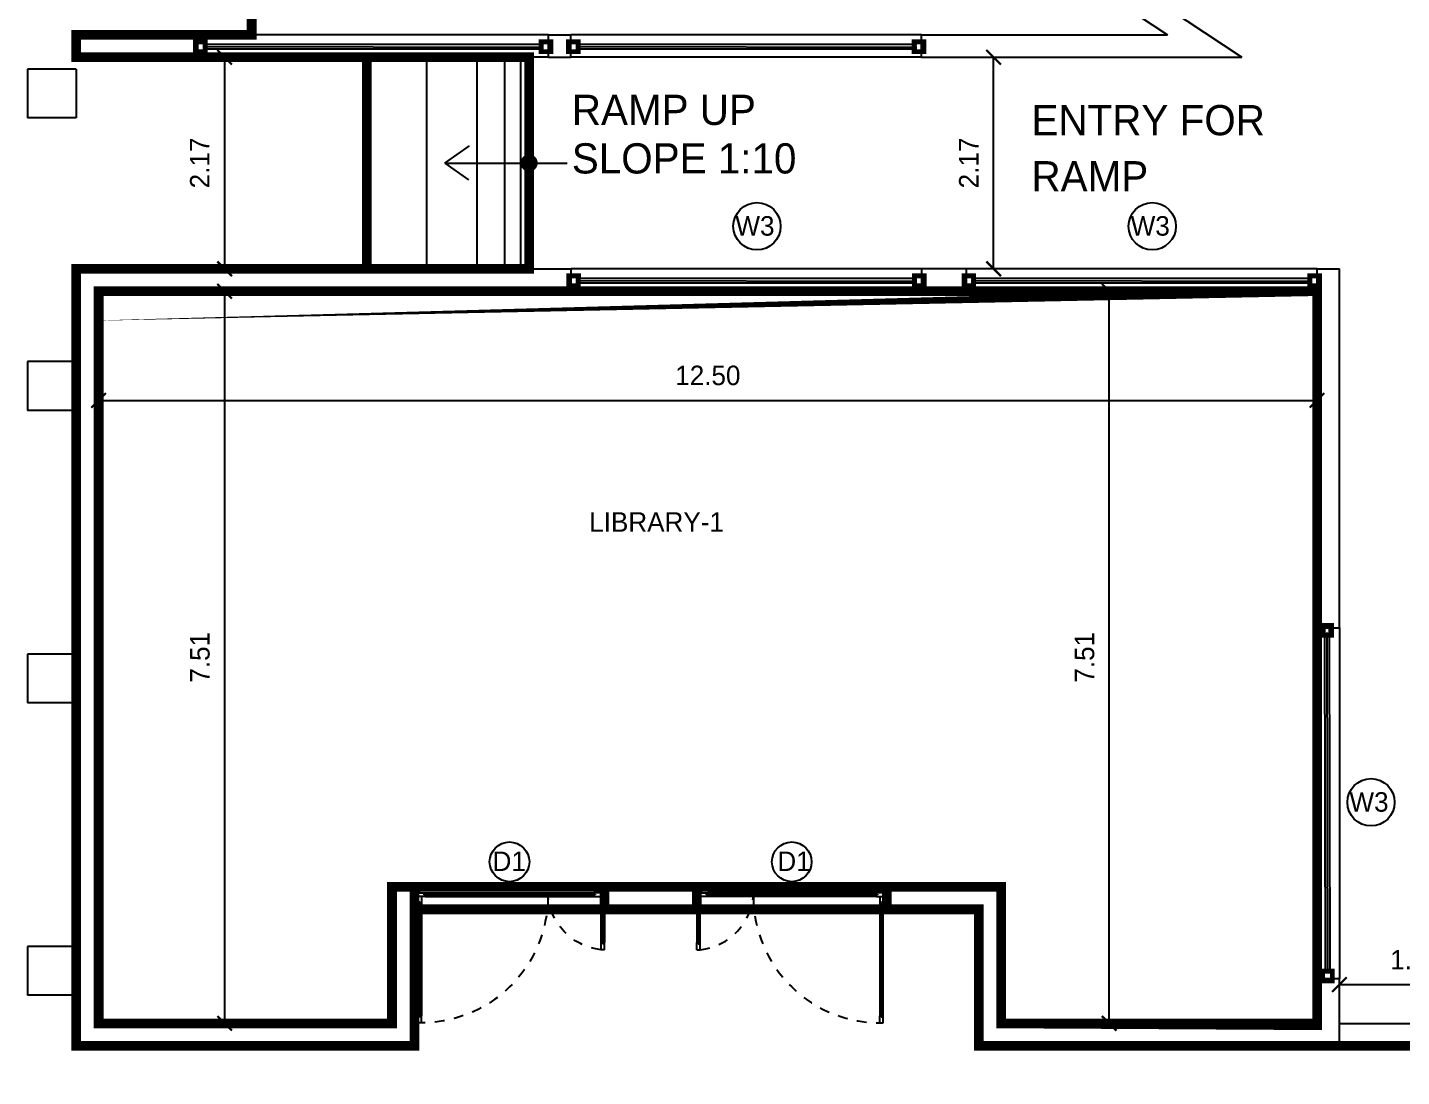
# Model space of a CAD drawing. Header units: metres. Extents: x 6101839 to 6102590, y -6659932 to -6659648.
# Drawn here: x 6102125.35 to 6102139.44, y -6659688.75 to -6659677.99 of the extents above; entities that cross this region are included whole.
import ezdxf

# ---------------------------------------------------------------- set-up
doc = ezdxf.new("R2010")
doc.units = ezdxf.units.M
doc.header["$LTSCALE"] = 500
doc.header["$MEASUREMENT"] = 0
doc.linetypes.add('HIDDEN', pattern=[0.375, 0.25, -0.125])
doc.layers.get('0').update_dxf_attribs({"linetype": 'CONTINUOUS'})
doc.layers.get('Defpoints').update_dxf_attribs({"linetype": 'CONTINUOUS'})
for name, color, linetype in [('Bldg', 44, 'CONTINUOUS'), ('BLK_1_FLR_0_CARPET_AREA', 10, 'CONTINUOUS'), ('BLK_1_FLR_0_RECREATION', 140, 'CONTINUOUS'), ('DIM', 205, 'CONTINUOUS'), ('DOORTEXT', 13, 'CONTINUOUS'), ('ED', 30, 'CONTINUOUS'), ('FURN1', 252, 'CONTINUOUS'), ('FURNITURE', 252, 'CONTINUOUS'), ('FURNITURES', 252, 'CONTINUOUS'), ('norms', 4, 'CONTINUOUS'), ('railing', 14, 'CONTINUOUS'), ('TEXT', 4, 'CONTINUOUS'), ('W-SCH', 205, 'CONTINUOUS'), ('wall', 125, 'CONTINUOUS'), ('wall1', 125, 'CONTINUOUS'), ('WINDOWS', 252, 'CONTINUOUS')]:
    doc.layers.add(name, color=color, linetype=linetype)
doc.styles.add('RM', font='GOTHIC.TTF')
doc.styles.add('S2', font='GOTHIC.TTF')
doc.styles.add('USA TEXT', font='GOTHIC.TTF')
doc.dimstyles.new('1-100-ED', dxfattribs={"dimtxt": 0.2, "dimasz": 0.15, "dimexe": 0.18, "dimexo": 0.0625, "dimgap": 0.15, "dimtad": 1, "dimzin": 0, "dimdsep": 46, "dimtxsty": 'USA TEXT', "dimblk": 'ARCHTICK', "dimcen": 0.1, "dimse1": 1, "dimse2": 1, "dimclrd": 256, "dimclrt": 256, "dimadec": 0, "dimazin": 0, "dimtfac": 1, "dimtofl": 0, "dimtmove": 0, "dimatfit": 3, "dimldrblk": 'ARCHTICK', "dimfxl": 0.18, "dimtolj": 1, "dimtzin": 0, "dimarcsym": 0})

# ---------------------------------------------------------------- blocks, each defined once
blk = doc.blocks.new('DN')
at = {"layer": 'FURNITURES', "color": 233}
for p, q in [((319.0854205023498, 1863.104800175875), (335.6227519502863, 1936.198106413707)), ((369.4131831610576, 1915.747222983278), (355.6320736212656, 1854.836134452373)), ((334.3131926348433, 1859.659522791393), (319.0854205023498, 1863.104800175875)), ((334.3131926348433, 1859.659522791393), (337.0694145429879, 1871.841740497388)), ((343.1605233969167, 1870.463629543781), (337.0694145429879, 1871.841740497388)), ((340.4043014878407, 1858.281411836855), (343.1605233969167, 1870.463629543781)), ((355.6320736212656, 1854.836134452373), (340.4043014878407, 1858.281411836855)), ((-72.65177525021136, 131.6897415826097), (-89.18910669814794, 58.596435344778)), ((-57.42400311864912, 128.244464197196), (-72.65177525021136, 131.6897415826097)), ((-57.42400311864912, 128.244464197196), (-60.18022502586246, 116.0622464912012)), ((-54.08911617286502, 114.6841355366632), (-60.18022502586246, 116.0622464912012)), ((-51.3328942656517, 126.8663532435894), (-54.08911617286502, 114.6841355375945)), ((-36.10512213222683, 123.4210758581757), (-51.3328942656517, 126.8663532435894)), ((-49.88623167201875, 62.50998732727021), (-36.10512213222683, 123.4210758581757))]:
    blk.add_line(p, q, dxfattribs=at)
at = {"layer": 'FURNITURES', "color": 250}
for p, q in [((-72.65177525021136, 131.6897415826097), (319.0854205023498, 1863.104800175875)), ((-57.42400311864912, 128.244464197196), (337.0694145429879, 1871.841740497388)), ((-51.3328942656517, 126.8663532435894), (343.1605233959853, 1870.463629543781)), ((-36.10512213222683, 123.4210758581757), (355.6320736212656, 1854.836134452373))]:
    blk.add_line(p, q, dxfattribs=at)
at = {"layer": 'FURNITURES', "color": 250, "linetype": 'HIDDEN', "ltscale": 0.5}
for centre, radius, start, end in [((413.9418523591011, 1987.039343010634), 629.5359540648079, 173.3490794760167, 254.7297334611895), ((-81.1497706482187, 94.26623892690986), 1329.211879831034, 77.25002704883593, 168.8255809701504)]:
    blk.add_arc(centre, radius, start, end, dxfattribs=at)
at = {"layer": 'wall', "color": 7}
for p, q in [((-203.0888007394969, 2096.498816266656), (-211.3574664629996, 2059.952163148671)), ((-211.3574664629996, 2059.952163148671), (-138.6788448011502, 2043.508653922007)), ((-203.0888007394969, 2096.498816266656), (-130.4101790776476, 2080.055307039991)), ((-146.0376741690561, 2067.583756815642), (-147.4157851235941, 2061.492647962645)), ((265.9747230978683, 1967.963209992274), (-147.4157851226627, 2061.492647962645)), ((-135.2335674166679, 2058.736426053568), (-147.4157851235941, 2061.492647962645)), ((267.3528340514749, 1974.054318846203), (-146.0376741690561, 2067.583756814711)), ((-133.8554564630612, 2064.827534906566), (-146.0376741690561, 2067.583756815642)), ((-135.2335674166679, 2058.736426053568), (-138.6788448011502, 2043.508653922007)), ((-138.6788448011502, 2043.508653922007), (262.5294457124546, 1952.735437860712)), ((-130.4101790776476, 2080.055307039991), (-133.8554564630612, 2064.827534906566)), ((270.7981114368886, 1989.282090978697), (-130.4101790776476, 2080.055307039991)), ((265.9747230978683, 1967.963209992274), (262.5294457124546, 1952.735437860712)), ((262.5294457124546, 1952.735437860712), (335.6227519502863, 1936.198106412776)), ((265.9747230978683, 1967.963209992274), (278.1569408038631, 1965.206988085992)), ((270.7981114368886, 1989.282090978697), (267.3528340514749, 1974.054318846203)), ((267.3528340514749, 1974.054318846203), (279.5350517584011, 1971.29809693899)), ((343.891417673789, 1972.744759531692), (270.7981114368886, 1989.282090978697)), ((279.5350517584011, 1971.29809693899), (278.1569408038631, 1965.206988085992)), ((343.891417673789, 1972.744759531692), (335.6227519502863, 1936.198106412776)), ((372.1694050692022, 1927.929440689273), (335.6227519502863, 1936.198106413707)), ((372.1694050692022, 1927.929440689273), (369.4131831610576, 1915.747222983278)), ((-1377.096374039538, 387.5083733228967), (-1385.162156328559, 351.8626664569601)), ((-1385.162156328559, 351.8626664569601), (-1313.870742597617, 335.7311018779874)), ((-1377.096374039538, 387.5083733228967), (-1305.804960307665, 371.3768087448552)), ((-1321.047605217434, 359.2130249803886), (-1322.391902267001, 353.2720738360658)), ((-157.1158789880574, 89.59760813135655), (-1322.391902267001, 353.2720738360658)), ((-1310.509999977425, 350.5834797397256), (-1322.391902267001, 353.2720738360658)), ((-155.7715819394216, 95.53855927474794), (-1321.047605217434, 359.2130249794573)), ((-1309.16570292972, 356.5244308840484), (-1321.047605217434, 359.2130249803886)), ((-1310.509999977425, 350.5834797397256), (-1313.870742597617, 335.7311018779874)), ((-1313.870742597617, 335.7311018779874), (-160.4766216091811, 74.74523027148098)), ((-1305.804960307665, 371.3768087448552), (-1309.16570292972, 356.5244308840484)), ((-152.4108393182978, 110.3909371364862), (-1305.804960307665, 371.3768087448552)), ((-157.1158789880574, 89.59760813135655), (-160.4766216091811, 74.74523027148098)), ((-160.4766216091811, 74.74523027148098), (-89.1852078773081, 58.61366569064557)), ((-157.1158789880574, 89.59760813135655), (-145.2339766994118, 86.90901403501628)), ((-152.4108393182978, 110.3909371364862), (-155.7715819394216, 95.53855927474794)), ((-155.7715819394216, 95.53855927474794), (-143.8896796517074, 92.84996517840773)), ((-81.11942558735609, 94.25937255565077), (-152.4108393182978, 110.3909371364862)), ((-143.8896796517074, 92.84996517840773), (-145.2339766994118, 86.90901403501628)), ((-52.6424535792321, 50.32776962127536), (-89.18910669814794, 58.596435344778)), ((-81.11942558735609, 94.25937255565077), (-89.1852078773081, 58.61366569064557)), ((-52.6424535792321, 50.32776962127536), (-49.88623167201875, 62.50998732727021))]:
    blk.add_line(p, q, dxfattribs=at)
for points in [[(335.6227519502863, 1936.198106413707), (343.891417673789, 1972.744759531692), (441.3491593236103, 1950.694984268397), (430.3242716919631, 1901.966113443486), (369.4131831610576, 1915.747222983278)], [(-89.18910669814794, 58.596435344778), (-97.4577724216506, 22.04978222586214), (-3.07718291879e-05, 6.9625675678e-06), (11.0248568598181, 48.72887778747828), (-49.88623167201875, 62.50998732727021)]]:
    blk.add_lwpolyline(points, dxfattribs=at)
blk = doc.blocks.new('_ArchTick')
at = {"color": 0, "linetype": 'ByBlock', "const_width": 0.15}
blk.add_lwpolyline([(-0.5, -0.5), (0.5, 0.5)], dxfattribs=at)
blk = doc.blocks.new('*D744')
at = {"layer": 'Defpoints', "color": 0, "transparency": 16777216}
for p in [(6102126.075741322, -6659680.69896256), (6102126.075741322, -6659688.208962563), (6102127.368131901, -6659688.208962563)]:
    blk.add_point(p, dxfattribs=at)
at = {"layer": 'ED', "lineweight": -2, "transparency": 16777216}
blk.add_line((6102127.368131901, -6659680.69896256), (6102127.368131901, -6659688.208962563), dxfattribs=at)
at = {"layer": 'ED', "lineweight": -2, "transparency": 16777216, "xscale": 0.15, "yscale": 0.15, "zscale": 0.15}
for p, rotation in [((6102127.368131901, -6659680.69896256), 90), ((6102127.368131901, -6659688.208962563), 270)]:
    blk.add_blockref('_ArchTick', p, dxfattribs=dict(at, rotation=rotation))
at = {"layer": 'ED', "transparency": 16777216, "insert": (6102127.115616603, -6659684.453962561), "char_height": 0.2, "attachment_point": 5, "rotation": 90, "style": 'USA TEXT'}
blk.add_mtext('\\A1;7.51', dxfattribs=at)
blk = doc.blocks.new('*D745')
at = {"layer": 'Defpoints', "color": 0, "transparency": 16777216}
for p in [(6102126.07574132, -6659681.256967846), (6102138.575741323, -6659681.266967846), (6102138.575741323, -6659681.818967847)]:
    blk.add_point(p, dxfattribs=at)
at = {"layer": 'ED', "lineweight": -2, "transparency": 16777216}
blk.add_line((6102126.07574132, -6659681.818967847), (6102138.575741323, -6659681.818967847), dxfattribs=at)
at = {"layer": 'ED', "lineweight": -2, "transparency": 16777216, "xscale": 0.15, "yscale": 0.15, "zscale": 0.15, "rotation": 180}
blk.add_blockref('_ArchTick', (6102126.07574132, -6659681.818967847), dxfattribs=at)
at = {"layer": 'ED', "lineweight": -2, "transparency": 16777216, "xscale": 0.15, "yscale": 0.15, "zscale": 0.15}
blk.add_blockref('_ArchTick', (6102138.575741323, -6659681.818967847), dxfattribs=at)
at = {"layer": 'ED', "transparency": 16777216, "insert": (6102132.325741321, -6659681.563937256), "char_height": 0.2, "attachment_point": 5, "style": 'USA TEXT'}
blk.add_mtext('\\A1;12.50', dxfattribs=at)
blk = doc.blocks.new('*D854')
at = {"layer": 'Defpoints', "color": 0, "transparency": 16777216}
for p in [(6102125.615720909, -6659670.231429933), (6102138.280078528, -6659676.826719357), (6102137.457538325, -6659678.069430526)]:
    blk.add_point(p, dxfattribs=at)
at = {"layer": 'ED', "lineweight": -2, "transparency": 16777216}
blk.add_line((6102126.438261111, -6659668.988718763), (6102138.280078528, -6659676.826719357), dxfattribs=at)
at = {"layer": 'ED', "lineweight": -2, "transparency": 16777216, "xscale": 0.15, "yscale": 0.15, "zscale": 0.15}
for p, rotation in [((6102126.438261111, -6659668.988718763), 146.4997556490213), ((6102138.280078528, -6659676.826719357), 326.4997556490213)]:
    blk.add_blockref('_ArchTick', p, dxfattribs=dict(at, rotation=rotation))
at = {"layer": 'ED', "transparency": 16777216, "insert": (6102132.499931542, -6659672.695053267), "char_height": 0.2, "attachment_point": 5, "rotation": 326.4997556490213, "style": 'USA TEXT'}
blk.add_mtext('\\A1;14.20', dxfattribs=at)
blk = doc.blocks.new('*D869')
at = {"layer": 'Defpoints', "color": 0, "transparency": 16777216}
for p in [(6102128.827267494, -6659678.298962561), (6102127.368131901, -6659680.468962561), (6102128.827267494, -6659680.468962561)]:
    blk.add_point(p, dxfattribs=at)
at = {"layer": 'ED', "lineweight": -2, "transparency": 16777216}
blk.add_line((6102127.368131901, -6659678.298962561), (6102127.368131901, -6659680.468962561), dxfattribs=at)
at = {"layer": 'ED', "lineweight": -2, "transparency": 16777216, "xscale": 0.15, "yscale": 0.15, "zscale": 0.15}
for p, rotation in [((6102127.368131901, -6659678.298962561), 90), ((6102127.368131901, -6659680.468962561), 270)]:
    blk.add_blockref('_ArchTick', p, dxfattribs=dict(at, rotation=rotation))
at = {"layer": 'ED', "transparency": 16777216, "insert": (6102127.113101307, -6659679.38396256), "char_height": 0.2, "attachment_point": 5, "rotation": 90, "style": 'USA TEXT'}
blk.add_mtext('\\A1;2.17', dxfattribs=at)
blk = doc.blocks.new('*D870')
at = {"layer": 'Defpoints', "color": 0, "transparency": 16777216}
for p in [(6102134.153767494, -6659678.298962561), (6102135.257767528, -6659678.298962561), (6102134.288267493, -6659680.468962561)]:
    blk.add_point(p, dxfattribs=at)
at = {"layer": 'ED', "lineweight": -2, "transparency": 16777216}
blk.add_line((6102135.257767528, -6659680.468962561), (6102135.257767528, -6659678.298962561), dxfattribs=at)
at = {"layer": 'ED', "lineweight": -2, "transparency": 16777216, "xscale": 0.15, "yscale": 0.15, "zscale": 0.15}
for p, rotation in [((6102135.257767528, -6659678.298962561), 90), ((6102135.257767528, -6659680.468962561), 270)]:
    blk.add_blockref('_ArchTick', p, dxfattribs=dict(at, rotation=rotation))
at = {"layer": 'ED', "transparency": 16777216, "insert": (6102135.002736934, -6659679.38396256), "char_height": 0.2, "attachment_point": 5, "rotation": 90, "style": 'USA TEXT'}
blk.add_mtext('\\A1;2.17', dxfattribs=at)
blk = doc.blocks.new('*D881')
at = {"layer": 'Defpoints', "color": 0, "transparency": 16777216}
for p in [(6102136.443767526, -6659680.698962561), (6102137.033767492, -6659680.698962561), (6102137.151767493, -6659688.208962563)]:
    blk.add_point(p, dxfattribs=at)
at = {"layer": 'ED', "lineweight": -2, "transparency": 16777216}
blk.add_line((6102136.443767526, -6659688.208962563), (6102136.443767526, -6659680.698962561), dxfattribs=at)
at = {"layer": 'ED', "lineweight": -2, "transparency": 16777216, "xscale": 0.15, "yscale": 0.15, "zscale": 0.15}
for p, rotation in [((6102136.443767526, -6659680.698962561), 90), ((6102136.443767526, -6659688.208962563), 270)]:
    blk.add_blockref('_ArchTick', p, dxfattribs=dict(at, rotation=rotation))
at = {"layer": 'ED', "transparency": 16777216, "insert": (6102136.191252228, -6659684.453962561), "char_height": 0.2, "attachment_point": 5, "rotation": 90, "style": 'USA TEXT'}
blk.add_mtext('\\A1;7.51', dxfattribs=at)
blk = doc.blocks.new('*D1182')
at = {"layer": 'Defpoints', "color": 0, "transparency": 16777216}
for p in [(6102140.36869815, -6659687.811457736), (6102138.805741321, -6659688.20896256), (6102140.36869815, -6659688.20896256)]:
    blk.add_point(p, dxfattribs=at)
at = {"layer": 'ED', "lineweight": -2, "transparency": 16777216}
blk.add_line((6102138.805741321, -6659687.811457736), (6102140.36869815, -6659687.811457736), dxfattribs=at)
at = {"layer": 'ED', "lineweight": -2, "transparency": 16777216, "xscale": 0.15, "yscale": 0.15, "zscale": 0.15, "rotation": 180}
blk.add_blockref('_ArchTick', (6102138.805741321, -6659687.811457736), dxfattribs=at)
at = {"layer": 'ED', "lineweight": -2, "transparency": 16777216, "xscale": 0.15, "yscale": 0.15, "zscale": 0.15}
blk.add_blockref('_ArchTick', (6102140.36869815, -6659687.811457736), dxfattribs=at)
at = {"layer": 'ED', "transparency": 16777216, "insert": (6102139.587219736, -6659687.556427145), "char_height": 0.2, "attachment_point": 5, "style": 'USA TEXT'}
blk.add_mtext('\\A1;1.56', dxfattribs=at)

msp = doc.modelspace()

# ---------------------------------------------------------------- linework, layer by layer
at = {"layer": 'Bldg', "linetype": 'ByBlock'}
for p, q in [((6102128.827267492, -6659680.468962558), (6102128.827267492, -6659678.298962558)), ((6102129.443168901, -6659680.468962558), (6102129.443168901, -6659678.298962558)), ((6102129.959193152, -6659680.468962558), (6102129.959193152, -6659678.298962558)), ((6102130.242174568, -6659680.468962558), (6102130.242174568, -6659678.298962558)), ((6102130.408633403, -6659680.468962558), (6102130.408633406, -6659678.298962558)), ((6102130.491862822, -6659680.468962558), (6102130.491862822, -6659678.298962558)), ((6102138.805741321, -6659688.20896256), (6102140.36869815, -6659688.20896256)), ((6102138.805741321, -6659688.438962561), (6102140.316656011, -6659688.438962561))]:
    msp.add_line(p, q, dxfattribs=at)
at = {"layer": 'BLK_1_FLR_0_CARPET_AREA', "color": 15, "linetype": 'Continuous', "const_width": 0.1}
msp.add_lwpolyline([(6102127.645741317, -6659675.920967847), (6102127.645741317, -6659678.068962559), (6102125.84574132, -6659678.068962559), (6102125.845741319, -6659678.29896256), (6102128.827267492, -6659678.29896256), (6102128.827267488, -6659680.468962559), (6102125.84574132, -6659680.468962559), (6102125.84574132, -6659688.438962561), (6102129.315741323, -6659688.438962561), (6102129.315745343, -6659687.038954241), (6102135.105741322, -6659687.038973953), (6102135.105741322, -6659688.438962561), (6102140.316656011, -6659688.438962561), (6102137.135110305, -6659702.528894868), (6102151.765328605, -6659705.839276837), (6102153.751549337, -6659697.061183189), (6102157.165190147, -6659697.833588275), (6102155.178969415, -6659706.611681921)], dxfattribs=at)
msp.add_lwpolyline([(6102126.07574132, -6659688.20896256), (6102129.085741322, -6659688.20896256), (6102129.085741322, -6659686.80896256), (6102129.315741383, -6659686.80896193), (6102129.315745343, -6659687.038954241), (6102131.266416245, -6659687.03896256), (6102131.266419402, -6659686.80896256), (6102132.211669408, -6659686.808975537), (6102132.211668624, -6659687.0389641), (6102134.162370865, -6659687.038971155), (6102134.162374022, -6659686.809002322), (6102135.335741322, -6659686.809018435), (6102135.335741322, -6659688.20896256), (6102138.575741323, -6659688.20896256), (6102138.575741323, -6659680.698962566), (6102126.07574132, -6659680.698962556)], close=True, dxfattribs=at)
at = {"layer": 'BLK_1_FLR_0_RECREATION', "linetype": 'Continuous', "const_width": 0.1}
msp.add_lwpolyline([(6102126.07574132, -6659688.20896256), (6102126.075741327, -6659680.698962556), (6102138.575741323, -6659680.698962566), (6102138.575741323, -6659688.227744252), (6102135.335741322, -6659688.20896256), (6102135.335741322, -6659686.809018435), (6102129.085741322, -6659686.809018435), (6102129.085741322, -6659688.20896256)], close=True, dxfattribs=at)
at = {"layer": 'DIM', "const_width": 0.1}
msp.add_lwpolyline([(6102130.454484807, -6659679.37545795, 1), (6102130.529240839, -6659679.392467166, 1)], format="xyb", close=True, dxfattribs=at)
at = {"layer": 'ED', "linetype": 'ByBlock'}
for q in [(6102129.879487034, -6659679.206591723), (6102129.87052858, -6659679.555681134), (6102130.883720472, -6659679.383962558)]:
    msp.add_line((6102129.62865026, -6659679.383962558), q, dxfattribs=at)
at = {"layer": 'FURN1', "const_width": 0.1}
for points in [[(6102127.093125528, -6659678.16699191), (6102127.14310015, -6659678.166993775), (6102127.143063122, -6659678.216968395), (6102127.093088504, -6659678.21693137)], [(6102130.690651348, -6659678.166997503), (6102130.640639875, -6659678.166993775), (6102130.640639875, -6659678.216935271), (6102130.690651348, -6659678.216972125)], [(6102130.920744672, -6659678.16699191), (6102130.970719293, -6659678.166993775), (6102130.970682267, -6659678.216968395), (6102130.920707645, -6659678.21693137)], [(6102134.51827049, -6659678.166997503), (6102134.468259018, -6659678.166993775), (6102134.468259018, -6659678.216935271), (6102134.51827049, -6659678.216972125)], [(6102130.922744673, -6659680.566991908), (6102130.972719292, -6659680.566993772), (6102130.972682267, -6659680.616968393), (6102130.922707647, -6659680.616931368)], [(6102134.520270491, -6659680.566997501), (6102134.470259017, -6659680.566993772), (6102134.470259017, -6659680.616935267), (6102134.520270491, -6659680.616972122)], [(6102134.9782155, -6659680.566991918), (6102135.02819012, -6659680.566993784), (6102135.028153094, -6659680.616968404), (6102134.978178475, -6659680.616931378)], [(6102138.575741319, -6659680.56699751), (6102138.525729847, -6659680.566993784), (6102138.525729847, -6659680.616935276), (6102138.575741319, -6659680.61697213)], [(6102138.701102917, -6659684.151343416), (6102138.701139771, -6659684.201318036), (6102138.651165151, -6659684.20135489), (6102138.651128298, -6659684.15138027)], [(6102138.707711978, -6659687.748869234), (6102138.70771011, -6659687.698894615), (6102138.657735487, -6659687.698931641), (6102138.657772512, -6659687.748906261)]]:
    msp.add_lwpolyline(points, close=True, dxfattribs=at)
at = {"layer": 'FURNITURE', "linetype": 'ByBlock', "ltscale": 0.2}
for p, q in [((6102130.640644718, -6659678.216972125), (6102127.143063121, -6659678.216972125)), ((6102130.640676698, -6659678.166993775), (6102127.143092059, -6659678.16699191)), ((6102134.46826386, -6659678.216972125), (6102130.970682265, -6659678.216972125)), ((6102134.468295842, -6659678.166993775), (6102130.970711201, -6659678.16699191)), ((6102134.47026386, -6659680.616972122), (6102130.972682264, -6659680.616972122)), ((6102134.470295843, -6659680.566993772), (6102130.972711203, -6659680.566991908)), ((6102138.525734687, -6659680.61697213), (6102135.028153092, -6659680.61697213)), ((6102138.525766672, -6659680.566993784), (6102135.028182028, -6659680.566991918)), ((6102138.651128298, -6659684.15138027), (6102138.657731761, -6659687.698931644)), ((6102138.701102917, -6659684.151343416), (6102138.707711978, -6659687.698902708))]:
    msp.add_line(p, q, dxfattribs=at)
at = {"layer": 'FURNITURE', "color": 4, "linetype": 'ByBlock', "ltscale": 0.2}
for p, q in [((6102130.640658302, -6659678.198551421), (6102127.143073556, -6659678.191984792)), ((6102134.468277442, -6659678.198551421), (6102130.970692703, -6659678.191984792)), ((6102134.470277443, -6659680.598551418), (6102130.9726927, -6659680.59198479)), ((6102138.525748272, -6659680.598551428), (6102135.028163527, -6659680.591984801)), ((6102138.676152462, -6659684.201336461), (6102138.682719091, -6659687.698921207))]:
    msp.add_line(p, q, dxfattribs=at)
at = {"layer": 'norms', "color": 6, "const_width": 0.1}
msp.add_lwpolyline([(6102128.827267488, -6659680.468962559), (6102130.491862822, -6659680.468962559), (6102130.491862822, -6659678.298962558), (6102128.827267488, -6659678.298962558)], close=True, dxfattribs=at)
at = {"layer": 'railing', "linetype": 'ByBlock'}
msp.add_line((6102127.645741317, -6659676.268962558), (6102127.645741317, -6659678.068962559), dxfattribs=at)
at = {"layer": 'W-SCH'}
for centre, radius in [((6102132.829664665, -6659680.032832916), 0.2424160592048741), ((6102136.885135492, -6659680.032832922), 0.2424160592048741), ((6102139.129492145, -6659685.941242388), 0.2424160592048741), ((6102130.291078637, -6659686.552138124), 0.2037454751308166), ((6102133.187029392, -6659686.552138124), 0.2037454751308166)]:
    msp.add_circle(centre, radius, dxfattribs=at)
at = {"layer": 'wall1', "linetype": 'ByBlock'}
for p, q in [((6102134.737842483, -6659676.268804964), (6102137.805047607, -6659678.298962559)), ((6102134.614525802, -6659676.463000593), (6102137.040847182, -6659678.068962559)), ((6102125.84574132, -6659678.068962559), (6102127.093032204, -6659678.068962559)), ((6102125.84574132, -6659678.29896256), (6102125.84574132, -6659678.068962559)), ((6102127.093032204, -6659678.29896256), (6102127.093032204, -6659678.068962559)), ((6102130.690651348, -6659678.29896256), (6102130.690651348, -6659678.068962559)), ((6102130.690651348, -6659678.068962559), (6102130.920651347, -6659678.068962559)), ((6102130.920651347, -6659678.29896256), (6102130.920651347, -6659678.068962559)), ((6102134.51827049, -6659678.068962559), (6102137.040847182, -6659678.068962559)), ((6102134.51827049, -6659678.29896256), (6102134.51827049, -6659678.068962559)), ((6102127.093032204, -6659678.29896256), (6102125.84574132, -6659678.29896256)), ((6102130.690651348, -6659678.29896256), (6102130.920651347, -6659678.29896256)), ((6102134.51827049, -6659678.298962554), (6102137.805047607, -6659678.298962559)), ((6102125.84574132, -6659680.468962553), (6102130.922651348, -6659680.468962561)), ((6102125.84574132, -6659688.438962561), (6102125.84574132, -6659680.468962553)), ((6102130.922651348, -6659680.698962557), (6102130.922651348, -6659680.468962558)), ((6102134.520270491, -6659680.698962557), (6102134.520270491, -6659680.468962558)), ((6102134.978122178, -6659680.468962569), (6102134.520270491, -6659680.468962558)), ((6102134.978122178, -6659680.698962566), (6102134.978122178, -6659680.468962569)), ((6102138.575741323, -6659684.151343416), (6102138.575741317, -6659680.468962569)), ((6102138.575741319, -6659680.468962569), (6102138.805741328, -6659680.468962569)), ((6102138.805741322, -6659684.151343416), (6102138.805741328, -6659680.468962561)), ((6102126.07574132, -6659688.20896256), (6102126.07574132, -6659680.698962556)), ((6102126.07574132, -6659680.698962556), (6102130.922651348, -6659680.698962557)), ((6102134.498999999, -6659680.698962557), (6102134.978122178, -6659680.698962557)), ((6102138.575741323, -6659684.151343416), (6102138.805741322, -6659684.151343416)), ((6102129.085741322, -6659686.80896256), (6102129.315741323, -6659686.80896256)), ((6102129.085741322, -6659688.20896256), (6102129.085741322, -6659686.80896256)), ((6102129.315741323, -6659688.438962561), (6102129.315741323, -6659686.80896256)), ((6102131.266416245, -6659686.80896256), (6102132.211669408, -6659686.808975537)), ((6102131.266416245, -6659687.03896256), (6102131.266416245, -6659686.80896256)), ((6102132.211673562, -6659687.03893139), (6102132.211669405, -6659686.808922797)), ((6102132.211691787, -6659687.03896256), (6102132.211691787, -6659686.80896256)), ((6102134.162370865, -6659687.038971155), (6102134.16236671, -6659686.80896256)), ((6102134.162366712, -6659686.809002322), (6102135.335741322, -6659686.809018435)), ((6102135.335741322, -6659688.20896256), (6102135.335741322, -6659686.809018435)), ((6102132.211691787, -6659687.03896256), (6102131.266415584, -6659687.038959845)), ((6102134.162370865, -6659687.038971155), (6102135.105741322, -6659687.038973953)), ((6102135.105741322, -6659688.438962561), (6102135.105741322, -6659687.038973953)), ((6102138.575741323, -6659688.20896256), (6102138.575741333, -6659687.74896256)), ((6102138.575741324, -6659687.74896256), (6102138.805741326, -6659687.74896256)), ((6102138.805741321, -6659688.438962561), (6102138.805741332, -6659687.74896256)), ((6102126.07574132, -6659688.20896256), (6102129.085741322, -6659688.20896256)), ((6102135.335741322, -6659688.20896256), (6102138.575741323, -6659688.20896256)), ((6102125.84574132, -6659688.438962561), (6102129.315741323, -6659688.438962561)), ((6102135.105741322, -6659688.438962561), (6102138.805741321, -6659688.438962561))]:
    msp.add_line(p, q, dxfattribs=at)
at = {"layer": 'wall1', "color": 0, "linetype": 'ByBlock'}
for p, q in [((6102125.345741318, -6659678.420967846), (6102125.345741318, -6659678.920967847)), ((6102125.845741318, -6659678.420967846), (6102125.345741318, -6659678.420967846)), ((6102125.845741318, -6659678.420967846), (6102125.845741318, -6659678.920967847)), ((6102125.845741318, -6659678.920967847), (6102125.345741318, -6659678.920967847)), ((6102125.345741318, -6659681.420967846), (6102125.345741318, -6659681.920967845)), ((6102125.845741318, -6659681.420967846), (6102125.345741318, -6659681.420967846)), ((6102125.845741318, -6659681.420967846), (6102125.845741318, -6659681.920967845)), ((6102125.845741318, -6659681.920967845), (6102125.345741318, -6659681.920967845)), ((6102125.345741318, -6659684.420967846), (6102125.345741318, -6659684.920967846)), ((6102125.845741318, -6659684.420967846), (6102125.345741318, -6659684.420967846)), ((6102125.845741318, -6659684.420967846), (6102125.845741318, -6659684.920967846)), ((6102125.845741318, -6659684.920967846), (6102125.345741318, -6659684.920967846)), ((6102125.345741318, -6659687.420967847), (6102125.345741318, -6659687.920967846)), ((6102125.845741318, -6659687.420967847), (6102125.345741318, -6659687.420967847)), ((6102125.845741318, -6659687.420967847), (6102125.845741318, -6659687.920967846)), ((6102125.845741318, -6659687.920967846), (6102125.345741318, -6659687.920967846))]:
    msp.add_line(p, q, dxfattribs=at)
at = {"layer": 'WINDOWS', "linetype": 'ByBlock'}
for p, q in [((6102130.690651348, -6659678.068962559), (6102127.093032204, -6659678.068962559)), ((6102134.51827049, -6659678.068962559), (6102130.920651347, -6659678.068962559)), ((6102130.690651348, -6659678.29896256), (6102127.093032204, -6659678.29896256)), ((6102134.51827049, -6659678.29896256), (6102130.920651347, -6659678.29896256)), ((6102134.520270491, -6659680.468962558), (6102130.922651348, -6659680.468962558)), ((6102138.575741319, -6659680.468962569), (6102134.978122178, -6659680.468962569)), ((6102134.520270491, -6659680.698962557), (6102130.922651348, -6659680.698962557)), ((6102138.575741319, -6659680.698962566), (6102134.978122178, -6659680.698962566)), ((6102138.575741323, -6659684.151343416), (6102138.575741324, -6659687.74896256)), ((6102138.805741322, -6659684.151343416), (6102138.805741326, -6659687.74896256))]:
    msp.add_line(p, q, dxfattribs=at)

# ---------------------------------------------------------------- block references
at = {"layer": 'ED'}
for p, xscale, yscale, zscale, rotation in [((6102129.315741383, -6659686.808961899), -0.0009753374322514, 0.0009753374317661, 0.0009753374319669, 257.2513232250893), ((6102134.162366653, -6659686.808961899), 0.0009753374324569, 0.0009753374324569, 0.0009753374324569, 102.7486768282721)]:
    msp.add_blockref('DN', p, dxfattribs=dict(at, xscale=xscale, yscale=yscale, zscale=zscale, rotation=rotation))

# ---------------------------------------------------------------- texts
at = {"layer": 'DOORTEXT', "color": 3, "style": 'RM'}
for s, p in [('W3', (6102132.608467798, -6659680.129223892)), ('W3', (6102136.663938624, -6659680.129223901)), ('W3', (6102138.908295278, -6659686.037633365)), ('D1', (6102130.116766232, -6659686.64604208)), ('D1', (6102133.038976062, -6659686.64604208))]:
    msp.add_text(s, height=0.2, dxfattribs=at).set_placement(p)
at = {"layer": 'TEXT', "color": 7, "style": 'S2'}
for s, height, p in [('RAMP UP', 0.31, (6102130.93026271, -6659678.99370997)), ('ENTRY FOR', 0.31, (6102135.645762709, -6659679.099478828)), ('SLOPE 1:10', 0.31, (6102130.93026271, -6659679.491513168)), ('RAMP', 0.31, (6102135.645762709, -6659679.674978827)), ('LIBRARY-1', 0.2, (6102131.108691297, -6659683.166166405))]:
    msp.add_text(s, height=height, dxfattribs=at).set_placement(p)

# ---------------------------------------------------------------- dimensions: what is measured, and where the dimension line sits
at = {"layer": 'ED'}
for p1, p2, distance, picture, middle in [((6102125.615720909, -6659670.231429934), (6102137.457538326, -6659678.069430527), 1.4902695855699302, '*D854', (6102132.499931542, -6659672.695053267)), ((6102138.805741321, -6659688.20896256), (6102140.36869815, -6659688.20896256), 0.39750482328236103, '*D1182', (6102139.587219736, -6659687.556427145))]:
    dim = msp.add_aligned_dim(p1=p1, p2=p2, distance=distance, dimstyle='1-100-ED', dxfattribs=at)
    dim.commit()
    dim.dimension.update_dxf_attribs({"geometry": picture, "text_midpoint": middle})
for base, p1, p2, picture, middle in [((6102127.368131901, -6659680.468962561), (6102128.827267492, -6659678.298962558), (6102128.827267492, -6659680.468962558), '*D869', (6102127.113101307, -6659679.38396256)), ((6102135.257767528, -6659678.298962561), (6102134.288267491, -6659680.468962558), (6102134.153767493, -6659678.298962558), '*D870', (6102135.002736934, -6659679.38396256)), ((6102127.368131901, -6659688.208962563), (6102126.07574132, -6659680.698962556), (6102126.07574132, -6659688.20896256), '*D744', (6102127.115616603, -6659684.453962561)), ((6102136.443767526, -6659680.698962561), (6102137.151767491, -6659688.20896256), (6102137.03376749, -6659680.698962557), '*D881', (6102136.191252228, -6659684.453962561))]:
    dim = msp.add_linear_dim(base=base, p1=p1, p2=p2, angle=90, dimstyle='1-100-ED', dxfattribs=at)
    dim.commit()
    dim.dimension.update_dxf_attribs({"geometry": picture, "text_midpoint": middle})
dim = msp.add_linear_dim(base=(6102138.575741323, -6659681.818967847), p1=(6102126.07574132, -6659681.256967846), p2=(6102138.575741323, -6659681.266967846), dimstyle='1-100-ED', dxfattribs=at)
dim.commit()
dim.dimension.update_dxf_attribs({"geometry": '*D745', "text_midpoint": (6102132.325741321, -6659681.563937256)})

doc.saveas('drawing.dxf')
